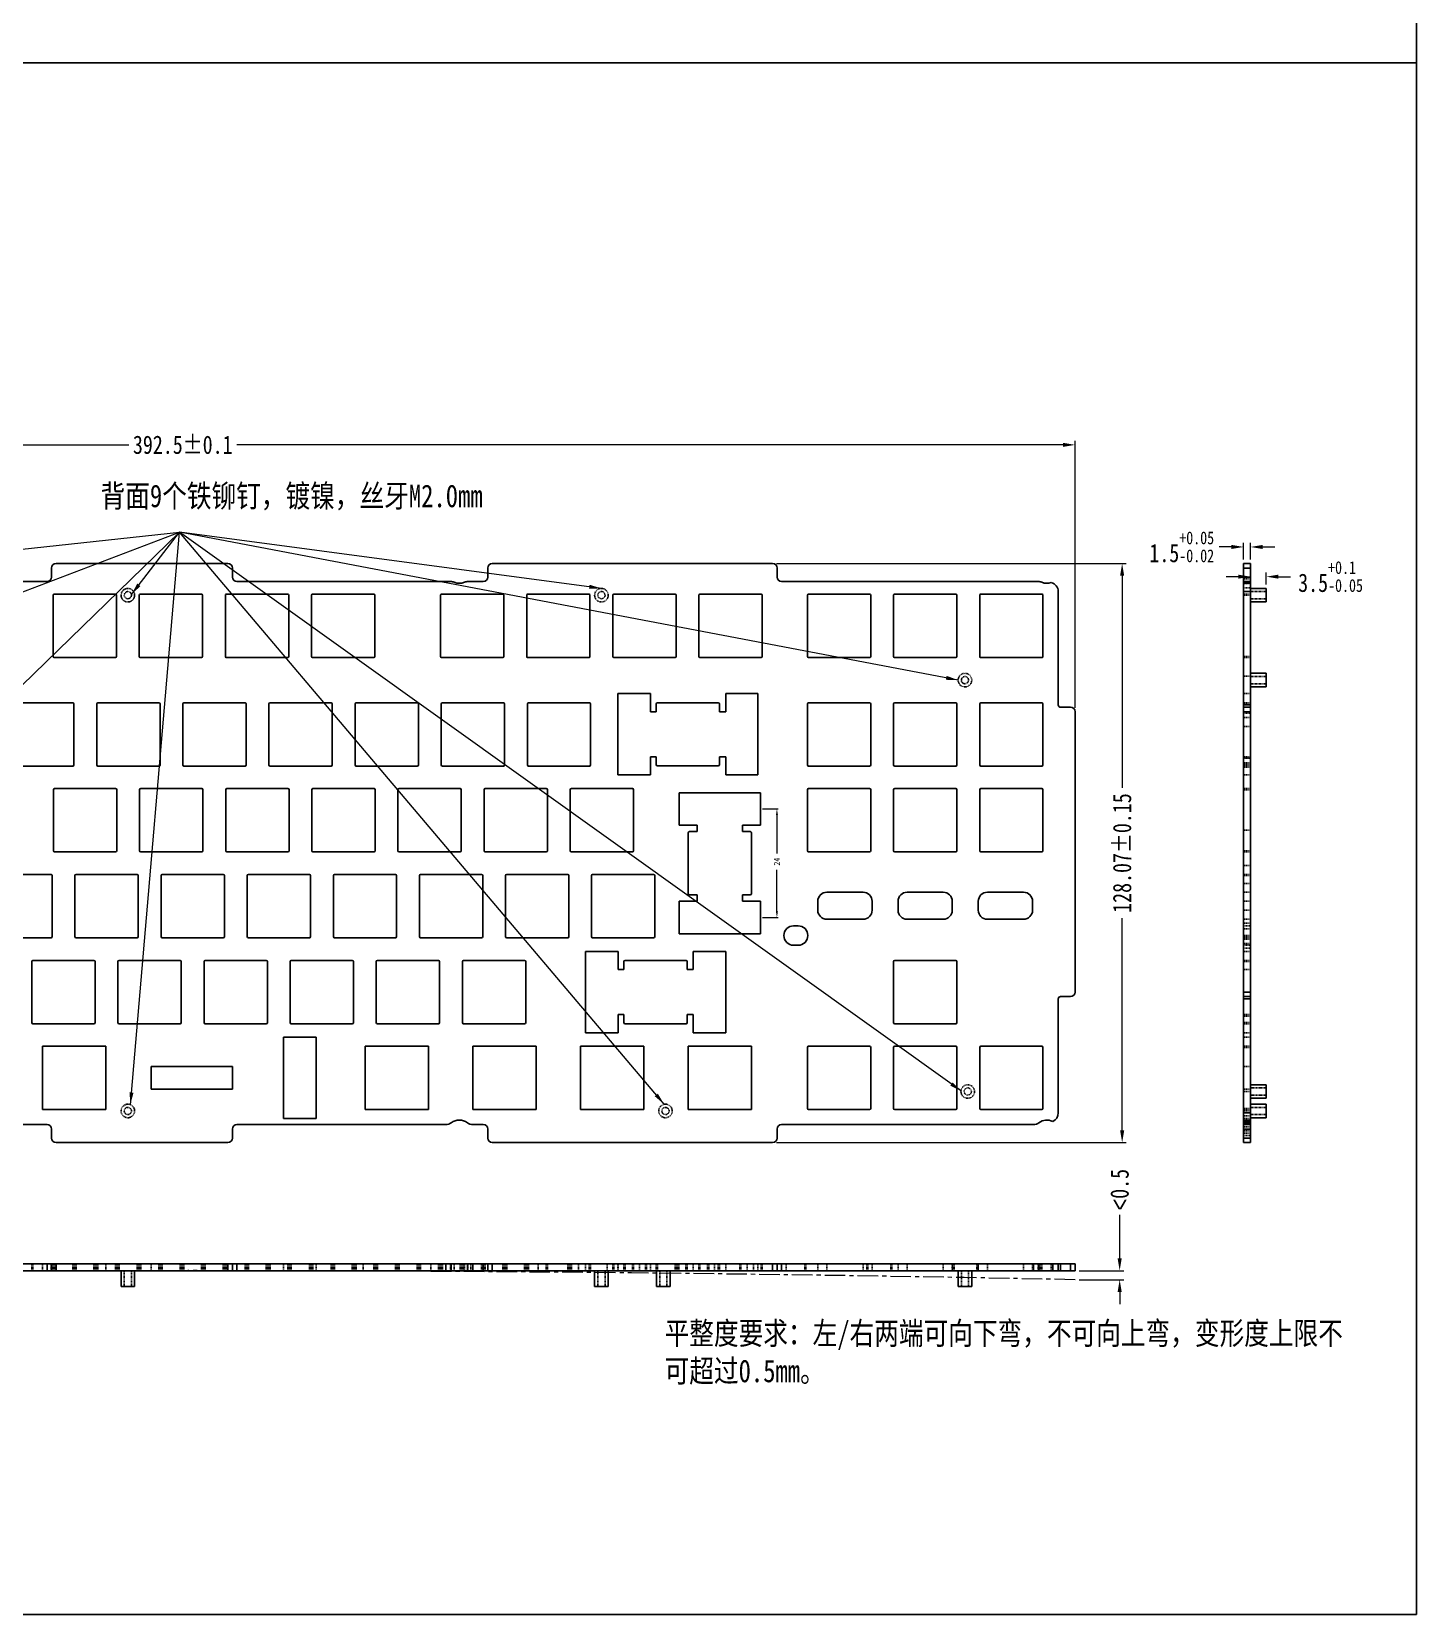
# Model space of a CAD drawing. Header units: inches. Extents: x 465 to 966, y -377 to 309.
# Drawn here: x 651.1 to 957.4, y -376.9 to -26.9 of the extents above; entities that cross this region are included whole.
import ezdxf

# ---------------------------------------------------------------- set-up
doc = ezdxf.new("R2010")
doc.units = ezdxf.units.IN
doc.header["$LTSCALE"] = 1.21
doc.header["$MEASUREMENT"] = 0
doc.header["$PDMODE"] = 3
doc.header["$PDSIZE"] = 0.3125
doc.linetypes.add('CENTER', pattern=[0.6, 0.375, -0.075, 0.075, -0.075])
doc.linetypes.add('HIDDEN', pattern=[0.2, 0.1, -0.1])
doc.layers.get('0').update_dxf_attribs({"linetype": 'CONTINUOUS'})
doc.layers.get('Defpoints').update_dxf_attribs({"linetype": 'CONTINUOUS'})
doc.layers.add('DEFAULT_2', color=8, linetype='HIDDEN')
doc.layers.add('标注尺寸', color=2, linetype='CONTINUOUS')
doc.styles.get("Standard").update_dxf_attribs({"font": 'txt', "width": 0.8})
doc.dimstyles.new('YanXiu', dxfattribs={"dimscale": 1.35, "dimtxt": 3, "dimasz": 2, "dimexe": 0.66, "dimexo": 0.66, "dimgap": 0.66, "dimtad": 0, "dimdsep": 46, "dimtxsty": 'STANDARD', "dimcen": 0, "dimclrd": 3, "dimclre": 6, "dimclrt": 3, "dimazin": 2, "dimtm": 1e-09, "dimtfac": 1, "dimtofl": 0, "dimtmove": 0, "dimatfit": 3, "dimfxl": 1, "dimlwd": 5, "dimlwe": 5, "dimarcsym": 0})

# ---------------------------------------------------------------- blocks, each defined once
blk = doc.blocks.new('*D23')
at = {"color": 3, "lineweight": 5}
for p, q in [((891.81, -298.16), (891.81, -288.48)), ((891.81, -305.56), (891.81, -308.26))]:
    blk.add_line(p, q, dxfattribs=at)
at = {"color": 6, "lineweight": 5}
for p, q in [((882.83, -300.86), (892.7, -300.86)), ((882.83, -302.86), (892.7, -302.86))]:
    blk.add_line(p, q, dxfattribs=at)
at = {"color": 3}
for points in [[(891.36, -298.16), (892.26, -298.16), (891.81, -300.86)], [(891.36, -305.56), (892.26, -305.56), (891.81, -302.86)]]:
    blk.add_solid(points, dxfattribs=at)
at = {"layer": 'Defpoints', "color": 0}
for p in [(881.94, -300.86), (881.94, -302.86), (891.81, -302.86)]:
    blk.add_point(p, dxfattribs=at)
at = {"color": 3, "insert": (891.81, -282.92), "char_height": 4.05, "attachment_point": 5, "rotation": 90}
blk.add_mtext('{\\fVineta BT|b0|i0|c0|p82;<}0.5', dxfattribs=at)
blk = doc.blocks.new('*D22')
at = {"color": 6, "lineweight": 5}
for p, q in [((815.93, -144.47), (893.25, -144.47)), ((815.93, -272.54), (893.25, -272.54))]:
    blk.add_line(p, q, dxfattribs=at)
at = {"color": 3, "lineweight": 5}
for p, q in [((892.36, -147.17), (892.36, -194.11)), ((892.36, -269.84), (892.36, -222.89))]:
    blk.add_line(p, q, dxfattribs=at)
at = {"color": 3}
for points in [[(891.91, -147.17), (892.81, -147.17), (892.36, -144.47)], [(891.91, -269.84), (892.81, -269.84), (892.36, -272.54)]]:
    blk.add_solid(points, dxfattribs=at)
at = {"layer": 'Defpoints', "color": 0}
for p in [(815.04, -144.47), (815.04, -272.54), (892.36, -272.54)]:
    blk.add_point(p, dxfattribs=at)
at = {"color": 3, "insert": (892.36, -208.5), "char_height": 4.05, "attachment_point": 5, "rotation": 90}
blk.add_mtext('128.07%%P0.15', dxfattribs=at)
blk = doc.blocks.new('*D17')
at = {"color": 6, "lineweight": 5}
for p, q in [((920.73, -149.08), (920.73, -146.49)), ((924.23, -149.08), (924.23, -146.49))]:
    blk.add_line(p, q, dxfattribs=at)
at = {"color": 3, "lineweight": 5}
for p, q in [((918.03, -147.38), (915.33, -147.38)), ((926.93, -147.38), (929.63, -147.38))]:
    blk.add_line(p, q, dxfattribs=at)
at = {"color": 3}
for points in [[(918.03, -146.93), (918.03, -147.83), (920.73, -147.38)], [(926.93, -146.93), (926.93, -147.83), (924.23, -147.38)]]:
    blk.add_solid(points, dxfattribs=at)
at = {"layer": 'Defpoints', "color": 0}
for p in [(920.73, -147.38), (920.73, -149.97), (924.23, -149.97)]:
    blk.add_point(p, dxfattribs=at)
at = {"color": 3, "insert": (938.46, -147.38), "char_height": 4.05, "attachment_point": 5}
blk.add_mtext('3.5{\\H0.7x;\\S+0.1^ -0.05;}', dxfattribs=at)
blk = doc.blocks.new('*D18')
at = {"color": 6, "lineweight": 5}
for p, q in [((919.23, -143.58), (919.23, -139.92)), ((920.73, -143.58), (920.73, -139.92))]:
    blk.add_line(p, q, dxfattribs=at)
at = {"color": 3, "lineweight": 5}
for p, q in [((916.53, -140.81), (913.83, -140.81)), ((923.43, -140.81), (926.13, -140.81))]:
    blk.add_line(p, q, dxfattribs=at)
at = {"color": 3}
for points in [[(916.53, -140.36), (916.53, -141.26), (919.23, -140.81)], [(923.43, -140.36), (923.43, -141.26), (920.73, -140.81)]]:
    blk.add_solid(points, dxfattribs=at)
at = {"layer": 'Defpoints', "color": 0}
for p in [(919.23, -140.81), (919.23, -144.47), (920.73, -144.47)]:
    blk.add_point(p, dxfattribs=at)
at = {"color": 3, "insert": (905.54, -140.81), "char_height": 4.05, "attachment_point": 5}
blk.add_mtext('1.5{\\H0.7x;\\S+0.05^ -0.02;}', dxfattribs=at)
blk = doc.blocks.new('*D46')
at = {"color": 3, "lineweight": 5}
for p, q in [((812.78, -198.75), (816.26, -198.75)), ((815.99, -200.1), (815.99, -208.6)), ((815.99, -221.4), (815.99, -212.18)), ((812.78, -222.75), (816.26, -222.75))]:
    blk.add_line(p, q, dxfattribs=at)
at = {"color": 3}
for points in [[(815.77, -200.1), (816.22, -200.1), (815.99, -198.75)], [(815.77, -221.4), (816.22, -221.4), (815.99, -222.75)]]:
    blk.add_solid(points, dxfattribs=at)
at = {"layer": 'Defpoints', "color": 0}
for p in [(812.37, -198.75), (812.37, -222.75), (815.99, -222.75)]:
    blk.add_point(p, dxfattribs=at)
at = {"color": 3, "insert": (815.99, -210.39), "char_height": 1.35, "attachment_point": 5, "rotation": 90}
blk.add_mtext('24', dxfattribs=at)
blk = doc.blocks.new('*D48')
at = {"color": 6, "lineweight": 5}
for p, q in [((489.5, -188.65), (489.5, -117.34)), ((881.94, -176.36), (881.94, -117.34))]:
    blk.add_line(p, q, dxfattribs=at)
at = {"color": 3, "lineweight": 5}
for p, q in [((492.2, -118.23), (672.6, -118.23)), ((879.24, -118.23), (696.52, -118.23))]:
    blk.add_line(p, q, dxfattribs=at)
at = {"color": 3}
for points in [[(492.2, -117.78), (492.2, -118.68), (489.5, -118.23)], [(879.24, -117.78), (879.24, -118.68), (881.94, -118.23)]]:
    blk.add_solid(points, dxfattribs=at)
at = {"layer": 'Defpoints', "color": 0}
for p in [(881.94, -118.23), (881.94, -177.25), (489.5, -189.54)]:
    blk.add_point(p, dxfattribs=at)
at = {"color": 3, "insert": (684.56, -118.23), "char_height": 4.05, "attachment_point": 5}
blk.add_mtext('392.5%%P0.1', dxfattribs=at)

msp = doc.modelspace()

# ---------------------------------------------------------------- linework, layer by layer
at = {"color": 7, "linetype": 'Continuous'}
for p, q in [((655.536, -147.469), (655.536, -145.469)), ((656.536, -144.469), (694.536, -144.469)), ((695.536, -145.469), (695.536, -147.469)), ((752.036, -147.469), (752.036, -145.469)), ((753.036, -144.469), (815.036, -144.469)), ((816.036, -145.469), (816.036, -147.469)), ((919.23, -148.3), (919.23, -144.469)), ((920.73, -144.469), (919.23, -144.469)), ((920.73, -145.469), (919.23, -145.469)), ((920.73, -267.828), (920.73, -144.469)), ((654.536, -148.469), (627.656, -148.469)), ((743.816, -148.469), (696.536, -148.469)), ((751.036, -148.469), (747.656, -148.469)), ((873.816, -148.469), (817.036, -148.469)), ((919.23, -147.469), (920.73, -147.469)), ((919.23, -148.469), (920.73, -148.469)), ((919.23, -272.538), (919.23, -148.474)), ((919.23, -148.623), (920.73, -148.623)), ((920.73, -148.701), (919.23, -148.701)), ((920.73, -149.969), (924.23, -149.969)), ((924.23, -149.969), (924.23, -152.969)), ((655.891, -151.469), (655.891, -165.069)), ((669.691, -151.269), (656.091, -151.269)), ((669.891, -165.069), (669.891, -151.469)), ((674.941, -151.469), (674.941, -165.069)), ((688.741, -151.269), (675.141, -151.269)), ((688.941, -165.069), (688.941, -151.469)), ((693.991, -151.469), (693.991, -165.069)), ((707.791, -151.269), (694.191, -151.269)), ((707.991, -165.069), (707.991, -151.469)), ((713.041, -151.469), (713.041, -165.069)), ((726.841, -151.269), (713.241, -151.269)), ((727.041, -165.069), (727.041, -151.469)), ((741.591, -165.069), (741.591, -151.469)), ((741.791, -151.269), (755.391, -151.269)), ((755.591, -151.469), (755.591, -165.069)), ((760.641, -165.069), (760.641, -151.469)), ((760.841, -151.269), (774.441, -151.269)), ((774.641, -151.469), (774.641, -165.069)), ((779.691, -165.069), (779.691, -151.469)), ((779.891, -151.269), (793.491, -151.269)), ((793.691, -151.469), (793.691, -165.069)), ((798.741, -165.069), (798.741, -151.469)), ((798.941, -151.269), (812.541, -151.269)), ((812.741, -151.469), (812.741, -165.069)), ((822.746, -165.069), (822.746, -151.469)), ((822.946, -151.269), (836.546, -151.269)), ((836.746, -151.469), (836.746, -165.069)), ((841.796, -165.069), (841.796, -151.469)), ((841.996, -151.269), (855.596, -151.269)), ((855.796, -151.469), (855.796, -165.069)), ((860.846, -165.069), (860.846, -151.469)), ((861.046, -151.269), (874.646, -151.269)), ((874.846, -151.469), (874.846, -165.069)), ((878.236, -150.652), (878.236, -175.753)), ((920.73, -150.652), (919.23, -150.652)), ((920.73, -152.969), (924.23, -152.969)), ((656.091, -165.269), (669.691, -165.269)), ((675.141, -165.269), (688.741, -165.269)), ((694.191, -165.269), (707.791, -165.269)), ((713.241, -165.269), (726.841, -165.269)), ((755.391, -165.269), (741.791, -165.269)), ((774.441, -165.269), (760.841, -165.269)), ((793.491, -165.269), (779.891, -165.269)), ((812.541, -165.269), (798.941, -165.269)), ((836.546, -165.269), (822.946, -165.269)), ((855.596, -165.269), (841.996, -165.269)), ((874.646, -165.269), (861.046, -165.269)), ((920.73, -168.753), (924.23, -168.753)), ((924.23, -171.752), (924.23, -168.753)), ((780.807, -173.238), (788.007, -173.238)), ((780.807, -191.238), (780.807, -173.238)), ((788.007, -173.238), (788.007, -177.238)), ((804.661, -173.238), (811.804, -173.238)), ((804.661, -177.238), (804.661, -173.238)), ((811.804, -173.238), (811.804, -191.238)), ((920.73, -171.753), (924.23, -171.753)), ((646.736, -175.253), (660.236, -175.253)), ((660.486, -175.503), (660.486, -189.003)), ((665.536, -189.003), (665.536, -175.503)), ((665.786, -175.253), (679.286, -175.253)), ((679.536, -175.503), (679.536, -189.003)), ((684.586, -189.003), (684.586, -175.503)), ((684.836, -175.253), (698.336, -175.253)), ((698.586, -175.503), (698.586, -189.003)), ((703.636, -189.003), (703.636, -175.503)), ((703.886, -175.253), (717.386, -175.253)), ((717.636, -175.503), (717.636, -189.003)), ((722.686, -189.003), (722.686, -175.503)), ((722.936, -175.253), (736.436, -175.253)), ((736.686, -175.503), (736.686, -189.003)), ((741.736, -189.003), (741.736, -175.503)), ((741.986, -175.253), (755.486, -175.253)), ((755.736, -175.503), (755.736, -189.003)), ((760.786, -189.003), (760.786, -175.503)), ((761.036, -175.253), (774.536, -175.253)), ((774.786, -175.503), (774.786, -189.003)), ((788.007, -177.238), (789.301, -177.238)), ((789.301, -177.238), (789.301, -175.533)), ((789.581, -175.253), (802.991, -175.253)), ((803.271, -175.533), (803.271, -177.238)), ((803.271, -177.238), (804.661, -177.238)), ((822.746, -189.003), (822.746, -175.503)), ((822.996, -175.253), (836.496, -175.253)), ((836.746, -175.503), (836.746, -189.003)), ((841.796, -189.003), (841.796, -175.503)), ((842.046, -175.253), (855.546, -175.253)), ((855.796, -175.503), (855.796, -189.003)), ((860.846, -189.003), (860.846, -175.503)), ((861.096, -175.253), (874.596, -175.253)), ((874.846, -175.503), (874.846, -189.003)), ((878.736, -176.253), (880.936, -176.253)), ((881.936, -177.253), (881.936, -239.253)), ((919.23, -175.753), (920.73, -175.753)), ((920.73, -176.253), (919.23, -176.253)), ((920.73, -177.253), (919.23, -177.253)), ((789.301, -187.238), (788.007, -187.238)), ((788.007, -187.238), (788.007, -191.238)), ((789.301, -188.943), (789.301, -187.238)), ((804.661, -187.238), (803.271, -187.238)), ((803.271, -187.238), (803.271, -188.943)), ((804.661, -191.238), (804.661, -187.238)), ((660.236, -189.253), (646.736, -189.253)), ((679.286, -189.253), (665.786, -189.253)), ((698.336, -189.253), (684.836, -189.253)), ((717.386, -189.253), (703.886, -189.253)), ((736.436, -189.253), (722.936, -189.253)), ((755.486, -189.253), (741.986, -189.253)), ((774.536, -189.253), (761.036, -189.253)), ((788.007, -191.238), (780.807, -191.238)), ((802.991, -189.223), (789.581, -189.223)), ((811.804, -191.238), (804.661, -191.238)), ((836.496, -189.253), (822.996, -189.253)), ((855.546, -189.253), (842.046, -189.253)), ((874.596, -189.253), (861.096, -189.253)), ((655.971, -207.988), (655.971, -194.488)), ((656.221, -194.238), (669.721, -194.238)), ((669.971, -194.488), (669.971, -207.988)), ((675.021, -207.988), (675.021, -194.488)), ((675.271, -194.238), (688.771, -194.238)), ((689.021, -194.488), (689.021, -207.988)), ((694.071, -207.988), (694.071, -194.488)), ((694.321, -194.238), (707.821, -194.238)), ((708.071, -194.488), (708.071, -207.988)), ((713.121, -207.988), (713.121, -194.488)), ((713.371, -194.238), (726.871, -194.238)), ((727.121, -194.488), (727.121, -207.988)), ((732.171, -207.988), (732.171, -194.488)), ((732.421, -194.238), (745.921, -194.238)), ((746.171, -194.488), (746.171, -207.988)), ((751.221, -207.988), (751.221, -194.488)), ((751.471, -194.238), (764.971, -194.238)), ((765.221, -194.488), (765.221, -207.988)), ((770.271, -207.988), (770.271, -194.488)), ((770.521, -194.238), (784.021, -194.238)), ((784.271, -194.488), (784.271, -207.988)), ((822.746, -207.988), (822.746, -194.488)), ((822.996, -194.238), (836.496, -194.238)), ((836.746, -194.488), (836.746, -207.988)), ((841.796, -207.988), (841.796, -194.488)), ((842.046, -194.238), (855.546, -194.238)), ((855.796, -194.488), (855.796, -207.988)), ((860.846, -207.988), (860.846, -194.488)), ((861.096, -194.238), (874.596, -194.238)), ((874.846, -194.488), (874.846, -207.988)), ((669.721, -208.238), (656.221, -208.238)), ((688.771, -208.238), (675.271, -208.238)), ((707.821, -208.238), (694.321, -208.238)), ((726.871, -208.238), (713.371, -208.238)), ((745.921, -208.238), (732.421, -208.238)), ((764.971, -208.238), (751.471, -208.238)), ((784.021, -208.238), (770.521, -208.238)), ((836.496, -208.238), (822.996, -208.238)), ((855.546, -208.238), (842.046, -208.238)), ((874.596, -208.238), (861.096, -208.238)), ((641.921, -213.238), (655.421, -213.238)), ((655.671, -213.488), (655.671, -226.988)), ((660.721, -226.988), (660.721, -213.488)), ((660.971, -213.238), (674.471, -213.238)), ((674.721, -213.488), (674.721, -226.988)), ((679.771, -226.988), (679.771, -213.488)), ((680.021, -213.238), (693.521, -213.238)), ((693.771, -213.488), (693.771, -226.988)), ((698.821, -226.988), (698.821, -213.488)), ((699.071, -213.238), (712.571, -213.238)), ((712.821, -213.488), (712.821, -226.988)), ((717.871, -226.988), (717.871, -213.488)), ((718.121, -213.238), (731.621, -213.238)), ((731.871, -213.488), (731.871, -226.988)), ((736.921, -226.988), (736.921, -213.488)), ((737.171, -213.238), (750.671, -213.238)), ((750.921, -213.488), (750.921, -226.988)), ((755.971, -226.988), (755.971, -213.488)), ((756.221, -213.238), (769.721, -213.238)), ((769.971, -213.488), (769.971, -226.988)), ((825.036, -221.153), (825.036, -219.153)), ((827.036, -217.153), (835.036, -217.153)), ((837.036, -219.153), (837.036, -221.153)), ((842.786, -221.153), (842.786, -219.153)), ((844.786, -217.153), (852.786, -217.153)), ((854.786, -219.153), (854.786, -221.153)), ((860.536, -221.153), (860.536, -219.153)), ((862.536, -217.153), (870.536, -217.153)), ((872.536, -219.153), (872.536, -221.153)), ((835.036, -223.153), (827.036, -223.153)), ((852.786, -223.153), (844.786, -223.153)), ((870.536, -223.153), (862.536, -223.153)), ((655.421, -227.238), (641.921, -227.238)), ((674.471, -227.238), (660.971, -227.238)), ((693.521, -227.238), (680.021, -227.238)), ((712.571, -227.238), (699.071, -227.238)), ((731.621, -227.238), (718.121, -227.238)), ((750.671, -227.238), (737.171, -227.238)), ((769.721, -227.238), (756.221, -227.238)), ((820.686, -224.588), (819.686, -224.588)), ((773.657, -230.238), (780.857, -230.238)), ((773.657, -248.238), (773.657, -230.238)), ((780.857, -230.238), (780.857, -234.238)), ((797.455, -230.238), (804.655, -230.238)), ((797.455, -234.238), (797.455, -230.238)), ((804.655, -230.238), (804.655, -248.238)), ((819.686, -228.888), (820.686, -228.888)), ((651.171, -245.988), (651.171, -232.488)), ((651.421, -232.238), (664.921, -232.238)), ((665.171, -232.488), (665.171, -245.988)), ((670.221, -245.988), (670.221, -232.488)), ((670.471, -232.238), (683.971, -232.238)), ((684.221, -232.488), (684.221, -245.988)), ((689.271, -245.988), (689.271, -232.488)), ((689.521, -232.238), (703.021, -232.238)), ((703.271, -232.488), (703.271, -245.988)), ((708.321, -245.988), (708.321, -232.488)), ((708.571, -232.238), (722.071, -232.238)), ((722.321, -232.488), (722.321, -245.988)), ((727.371, -245.988), (727.371, -232.488)), ((727.621, -232.238), (741.121, -232.238)), ((741.371, -232.488), (741.371, -245.988)), ((746.421, -245.988), (746.421, -232.488)), ((746.671, -232.238), (760.171, -232.238)), ((760.421, -232.488), (760.421, -245.988)), ((780.857, -234.238), (782.161, -234.238)), ((782.161, -234.238), (782.161, -232.488)), ((782.411, -232.238), (795.911, -232.238)), ((796.161, -232.488), (796.161, -234.238)), ((796.161, -234.238), (797.455, -234.238)), ((841.796, -245.988), (841.796, -232.488)), ((842.046, -232.238), (855.546, -232.238)), ((855.796, -232.488), (855.796, -245.988)), ((878.236, -240.753), (878.236, -265.977)), ((880.936, -240.253), (878.736, -240.253)), ((920.73, -239.253), (919.23, -239.253)), ((920.73, -240.253), (919.23, -240.253)), ((920.73, -240.753), (919.23, -240.753)), ((782.161, -244.238), (780.857, -244.238)), ((780.857, -244.238), (780.857, -248.238)), ((782.161, -245.988), (782.161, -244.238)), ((797.455, -244.238), (796.161, -244.238)), ((796.161, -244.238), (796.161, -245.988)), ((797.455, -248.238), (797.455, -244.238)), ((664.921, -246.238), (651.421, -246.238)), ((683.971, -246.238), (670.471, -246.238)), ((703.021, -246.238), (689.521, -246.238)), ((722.071, -246.238), (708.571, -246.238)), ((741.121, -246.238), (727.621, -246.238)), ((760.171, -246.238), (746.671, -246.238)), ((780.857, -248.238), (773.657, -248.238)), ((795.911, -246.238), (782.411, -246.238)), ((804.655, -248.238), (797.455, -248.238)), ((855.546, -246.238), (842.046, -246.238)), ((653.566, -251.238), (667.566, -251.238)), ((653.566, -265.238), (653.566, -251.238)), ((667.566, -251.238), (667.566, -265.238)), ((706.866, -249.238), (714.066, -249.238)), ((706.866, -267.238), (706.866, -249.238)), ((714.066, -249.238), (714.066, -267.238)), ((738.936, -251.238), (724.936, -251.238)), ((724.936, -251.238), (724.936, -265.238)), ((738.936, -265.238), (738.936, -251.238)), ((762.736, -251.238), (748.736, -251.238)), ((748.736, -251.238), (748.736, -265.238)), ((762.736, -265.238), (762.736, -251.238)), ((786.536, -251.238), (772.536, -251.238)), ((772.536, -251.238), (772.536, -265.238)), ((786.536, -265.238), (786.536, -251.238)), ((810.336, -251.238), (796.336, -251.238)), ((796.336, -251.238), (796.336, -265.238)), ((810.336, -265.238), (810.336, -251.238)), ((822.746, -264.988), (822.746, -251.488)), ((822.996, -251.238), (836.496, -251.238)), ((836.746, -251.488), (836.746, -264.988)), ((841.796, -264.988), (841.796, -251.488)), ((842.046, -251.238), (855.546, -251.238)), ((855.796, -251.488), (855.796, -264.988)), ((860.846, -264.988), (860.846, -251.488)), ((861.096, -251.238), (874.596, -251.238)), ((874.846, -251.488), (874.846, -264.988)), ((677.566, -255.738), (695.566, -255.738)), ((677.566, -260.738), (677.566, -255.738)), ((695.566, -255.738), (695.566, -260.738)), ((695.566, -260.738), (677.566, -260.738)), ((924.23, -259.738), (920.73, -259.738)), ((924.23, -262.738), (924.23, -259.738)), ((667.566, -265.238), (653.566, -265.238)), ((724.936, -265.238), (738.936, -265.238)), ((748.736, -265.238), (762.736, -265.238)), ((772.536, -265.238), (786.536, -265.238)), ((796.336, -265.238), (810.336, -265.238)), ((836.496, -265.238), (822.996, -265.238)), ((855.546, -265.238), (842.046, -265.238)), ((874.596, -265.238), (861.096, -265.238)), ((920.73, -265.977), (919.23, -265.977)), ((924.23, -262.738), (920.73, -262.738)), ((920.73, -264.038), (924.23, -264.038)), ((924.23, -264.038), (924.23, -267.038)), ((654.536, -268.538), (628.716, -268.538)), ((742.756, -268.538), (696.536, -268.538)), ((714.066, -267.238), (706.866, -267.238)), ((751.036, -268.538), (748.716, -268.538)), ((872.756, -268.538), (817.036, -268.538)), ((920.73, -267.828), (919.23, -267.828)), ((920.73, -268.144), (919.23, -268.144)), ((920.73, -268.538), (919.23, -268.538)), ((920.73, -267.038), (924.23, -267.038)), ((920.73, -268.144), (920.73, -272.538)), ((655.536, -271.538), (655.536, -269.538)), ((694.536, -272.538), (656.536, -272.538)), ((695.536, -269.538), (695.536, -271.538)), ((752.036, -271.538), (752.036, -269.538)), ((815.036, -272.538), (753.036, -272.538)), ((816.036, -269.538), (816.036, -271.538)), ((920.73, -269.538), (919.23, -269.538)), ((920.73, -271.538), (919.23, -271.538)), ((920.73, -272.538), (919.23, -272.538)), ((489.496, -299.355), (881.936, -299.355)), ((489.496, -300.855), (881.936, -300.855)), ((654.536, -299.355), (654.536, -300.855)), ((655.536, -300.855), (655.536, -299.355)), ((656.536, -300.855), (656.536, -299.355)), ((670.921, -300.855), (670.921, -304.355)), ((673.921, -300.855), (673.921, -304.355)), ((694.536, -300.855), (694.536, -299.355)), ((695.536, -300.855), (695.536, -299.355)), ((696.536, -300.855), (696.536, -299.355)), ((742.756, -300.855), (742.756, -299.355)), ((743.948, -300.855), (743.948, -299.355)), ((747.524, -299.355), (747.524, -300.855)), ((748.716, -299.355), (748.716, -300.855)), ((751.036, -299.355), (751.036, -300.855)), ((752.036, -300.855), (752.036, -299.355)), ((753.036, -300.855), (753.036, -299.355)), ((775.671, -300.855), (775.671, -304.355)), ((778.671, -300.855), (778.671, -304.355)), ((789.371, -300.855), (789.371, -304.355)), ((792.371, -300.855), (792.371, -304.355)), ((815.036, -300.855), (815.036, -299.355)), ((816.036, -300.855), (816.036, -299.355)), ((817.036, -300.855), (817.036, -299.355)), ((856.091, -304.355), (856.091, -300.855)), ((859.091, -304.355), (859.091, -300.855)), ((872.756, -300.855), (872.756, -299.355)), ((873.948, -300.855), (873.948, -299.355)), ((876.993, -300.855), (876.993, -299.355)), ((878.236, -300.855), (878.236, -299.355)), ((878.736, -300.855), (878.736, -299.355)), ((880.936, -300.855), (880.936, -299.355)), ((881.936, -300.855), (881.936, -299.355)), ((673.921, -304.355), (670.921, -304.355)), ((778.671, -304.355), (775.671, -304.355)), ((792.371, -304.355), (789.371, -304.355)), ((856.091, -304.355), (859.091, -304.355))]:
    msp.add_line(p, q, dxfattribs=at)
at = {"color": 6}
for p, q in [((794.375, -195.181), (794.375, -202.324)), ((812.375, -195.181), (794.375, -195.181)), ((812.375, -202.324), (812.375, -195.181)), ((794.375, -202.324), (798.375, -202.324)), ((798.375, -202.324), (798.375, -203.768)), ((808.375, -203.768), (808.375, -202.324)), ((808.375, -202.324), (812.375, -202.324)), ((796.36, -204.048), (796.36, -217.458)), ((798.375, -203.768), (796.64, -203.768)), ((810.08, -203.768), (808.375, -203.768)), ((810.36, -217.458), (810.36, -204.048)), ((774.971, -226.988), (774.971, -213.488)), ((775.221, -213.238), (788.721, -213.238)), ((788.971, -213.488), (788.971, -226.988)), ((794.375, -219.153), (794.375, -226.353)), ((798.375, -219.153), (794.375, -219.153)), ((796.64, -217.738), (798.375, -217.738)), ((798.375, -217.738), (798.375, -219.153)), ((808.375, -219.153), (808.375, -217.738)), ((808.375, -217.738), (810.08, -217.738)), ((812.375, -219.153), (808.375, -219.153)), ((812.375, -226.353), (812.375, -219.153)), ((788.721, -227.238), (775.221, -227.238)), ((794.375, -226.353), (812.375, -226.353))]:
    msp.add_line(p, q, dxfattribs=at)
for points in [[(464.836, 309.419), (957.435, 309.419), (957.435, -33.719), (464.836, -33.719)], [(464.836, -33.716), (957.435, -33.716), (957.435, -376.855), (464.836, -376.855)]]:
    msp.add_lwpolyline(points, close=True)
at = {"color": 7, "linetype": 'Continuous'}
for centre, radius, start, end in [((656.536, -145.469), 1, 90, 180), ((694.536, -145.469), 1, 0, 90), ((753.036, -145.469), 1, 90, 180), ((815.036, -145.469), 1, 0, 90), ((654.536, -147.469), 1, 270, 0), ((696.536, -147.469), 1, 180, 270), ((743.816, -150.469), 2, 67.41783, 90), ((745.736, -145.853), 3, 247.41783, 292.58217), ((747.656, -150.469), 2, 90, 112.58217), ((751.036, -147.469), 1, 270, 0), ((817.036, -147.469), 1, 180, 270), ((873.816, -150.469), 2, 67.41783, 90), ((875.736, -145.853), 3, 247.41783, 288.27156), ((876.236, -150.652), 2, 0, 77.27442), ((656.091, -151.469), 0.2, 90, 180), ((669.691, -151.469), 0.2, 0, 90), ((675.141, -151.469), 0.2, 90, 180), ((688.741, -151.469), 0.2, 0, 90), ((694.191, -151.469), 0.2, 90, 180), ((707.791, -151.469), 0.2, 0, 90), ((713.241, -151.469), 0.2, 90, 180), ((726.841, -151.469), 0.2, 0, 90), ((741.791, -151.469), 0.2, 90, 180), ((755.391, -151.469), 0.2, 0, 90), ((760.841, -151.469), 0.2, 90, 180), ((774.441, -151.469), 0.2, 0, 90), ((779.891, -151.469), 0.2, 90, 180), ((793.491, -151.469), 0.2, 0, 90), ((798.941, -151.469), 0.2, 90, 180), ((812.541, -151.469), 0.2, 0, 90), ((822.946, -151.469), 0.2, 90, 180), ((836.546, -151.469), 0.2, 0, 90), ((841.996, -151.469), 0.2, 90, 180), ((855.596, -151.469), 0.2, 0, 90), ((861.046, -151.469), 0.2, 90, 180), ((874.646, -151.469), 0.2, 0, 90), ((656.091, -165.069), 0.2, 180, 270), ((669.691, -165.069), 0.2, 270, 0), ((675.141, -165.069), 0.2, 180, 270), ((688.741, -165.069), 0.2, 270, 0), ((694.191, -165.069), 0.2, 180, 270), ((707.791, -165.069), 0.2, 270, 0), ((713.241, -165.069), 0.2, 180, 270), ((726.841, -165.069), 0.2, 270, 0), ((741.791, -165.069), 0.2, 180, 270), ((755.391, -165.069), 0.2, 270, 0), ((760.841, -165.069), 0.2, 180, 270), ((774.441, -165.069), 0.2, 270, 0), ((779.891, -165.069), 0.2, 180, 270), ((793.491, -165.069), 0.2, 270, 0), ((798.941, -165.069), 0.2, 180, 270), ((812.541, -165.069), 0.2, 270, 0), ((822.946, -165.069), 0.2, 180, 270), ((836.546, -165.069), 0.2, 270, 0), ((841.996, -165.069), 0.2, 180, 270), ((855.596, -165.069), 0.2, 270, 0), ((861.046, -165.069), 0.2, 180, 270), ((874.646, -165.069), 0.2, 270, 0), ((660.236, -175.503), 0.25, 0, 90), ((665.786, -175.503), 0.25, 90, 180), ((679.286, -175.503), 0.25, 0, 90), ((684.836, -175.503), 0.25, 90, 180), ((698.336, -175.503), 0.25, 0, 90), ((703.886, -175.503), 0.25, 90, 180), ((717.386, -175.503), 0.25, 0, 90), ((722.936, -175.503), 0.25, 90, 180), ((736.436, -175.503), 0.25, 0, 90), ((741.986, -175.503), 0.25, 90, 180), ((755.486, -175.503), 0.25, 0, 90), ((761.036, -175.503), 0.25, 90, 180), ((774.536, -175.503), 0.25, 0, 90), ((789.581, -175.533), 0.28, 90, 180), ((802.991, -175.533), 0.28, 0, 90), ((822.996, -175.503), 0.25, 90, 180), ((836.496, -175.503), 0.25, 0, 90), ((842.046, -175.503), 0.25, 90, 180), ((855.546, -175.503), 0.25, 0, 90), ((861.096, -175.503), 0.25, 90, 180), ((874.596, -175.503), 0.25, 0, 90), ((878.736, -175.753), 0.5, 180, 270), ((880.936, -177.253), 1, 0, 90), ((789.581, -188.943), 0.28, 180, 270), ((802.991, -188.943), 0.28, 270, 0), ((660.236, -189.003), 0.25, 270, 0), ((665.786, -189.003), 0.25, 180, 270), ((679.286, -189.003), 0.25, 270, 360), ((684.836, -189.003), 0.25, 180, 270), ((698.336, -189.003), 0.25, 270, 0), ((703.886, -189.003), 0.25, 180, 270), ((717.386, -189.003), 0.25, 270, 0), ((722.936, -189.003), 0.25, 180, 270), ((736.436, -189.003), 0.25, 270, 0), ((741.986, -189.003), 0.25, 180, 270), ((755.486, -189.003), 0.25, 270, 0), ((761.036, -189.003), 0.25, 180, 270), ((774.536, -189.003), 0.25, 270, 0), ((822.996, -189.003), 0.25, 180, 270), ((836.496, -189.003), 0.25, 270, 360), ((842.046, -189.003), 0.25, 180, 270), ((855.546, -189.003), 0.25, 270, 0), ((861.096, -189.003), 0.25, 180, 270), ((874.596, -189.003), 0.25, 270, 0), ((656.221, -194.488), 0.25, 90, 180), ((669.721, -194.488), 0.25, 0, 90), ((675.271, -194.488), 0.25, 90, 180), ((688.771, -194.488), 0.25, 0, 90), ((694.321, -194.488), 0.25, 90, 180), ((707.821, -194.488), 0.25, 0, 90), ((713.371, -194.488), 0.25, 90, 180), ((726.871, -194.488), 0.25, 0, 90), ((732.421, -194.488), 0.25, 90, 180), ((745.921, -194.488), 0.25, 0, 90), ((751.471, -194.488), 0.25, 90, 180), ((764.971, -194.488), 0.25, 0, 90), ((770.521, -194.488), 0.25, 90, 180), ((784.021, -194.488), 0.25, 0, 90), ((822.996, -194.488), 0.25, 90, 180), ((836.496, -194.488), 0.25, 0, 90), ((842.046, -194.488), 0.25, 90, 180), ((855.546, -194.488), 0.25, 0, 90), ((861.096, -194.488), 0.25, 90, 180), ((874.596, -194.488), 0.25, 0, 90), ((656.221, -207.988), 0.25, 180, 270), ((669.721, -207.988), 0.25, 270, 0), ((675.271, -207.988), 0.25, 180, 270), ((688.771, -207.988), 0.25, 270, 0), ((694.321, -207.988), 0.25, 180, 270), ((707.821, -207.988), 0.25, 270, 0), ((713.371, -207.988), 0.25, 180, 270), ((726.871, -207.988), 0.25, 270, 0), ((732.421, -207.988), 0.25, 180, 270), ((745.921, -207.988), 0.25, 270, 0), ((751.471, -207.988), 0.25, 180, 270), ((764.971, -207.988), 0.25, 270, 0), ((770.521, -207.988), 0.25, 180, 270), ((784.021, -207.988), 0.25, 270, 0), ((822.996, -207.988), 0.25, 180, 270), ((836.496, -207.988), 0.25, 270, 360), ((842.046, -207.988), 0.25, 180, 270), ((855.546, -207.988), 0.25, 270, 0), ((861.096, -207.988), 0.25, 180, 270), ((874.596, -207.988), 0.25, 270, 0), ((655.421, -213.488), 0.25, 0, 90), ((660.971, -213.488), 0.25, 90, 180), ((674.471, -213.488), 0.25, 0, 90), ((680.021, -213.488), 0.25, 90, 180), ((693.521, -213.488), 0.25, 0, 90), ((699.071, -213.488), 0.25, 90, 180), ((712.571, -213.488), 0.25, 0, 90), ((718.121, -213.488), 0.25, 90, 180), ((731.621, -213.488), 0.25, 0, 90), ((737.171, -213.488), 0.25, 90, 180), ((750.671, -213.488), 0.25, 0, 90), ((756.221, -213.488), 0.25, 90, 180), ((769.721, -213.488), 0.25, 0, 90), ((827.036, -219.153), 2, 90, 180), ((835.036, -219.153), 2, 0, 90), ((844.786, -219.153), 2, 90, 180), ((852.786, -219.153), 2, 0, 90), ((862.536, -219.153), 2, 90, 180), ((870.536, -219.153), 2, 0, 90), ((827.036, -221.153), 2, 180, 270), ((835.036, -221.153), 2, 270, 0), ((844.786, -221.153), 2, 180, 270), ((852.786, -221.153), 2, 270, 0), ((862.536, -221.153), 2, 180, 270), ((870.536, -221.153), 2, 270, 0), ((655.421, -226.988), 0.25, 270, 0), ((660.971, -226.988), 0.25, 180, 270), ((674.471, -226.988), 0.25, 270, 0), ((680.021, -226.988), 0.25, 180, 270), ((693.521, -226.988), 0.25, 270, 0), ((699.071, -226.988), 0.25, 180, 270), ((712.571, -226.988), 0.25, 270, 0), ((718.121, -226.988), 0.25, 180, 270), ((731.621, -226.988), 0.25, 270, 0), ((737.171, -226.988), 0.25, 180, 270), ((750.671, -226.988), 0.25, 270, 0), ((756.221, -226.988), 0.25, 180, 270), ((769.721, -226.988), 0.25, 270, 0), ((819.686, -226.738), 2.15, 90, 270), ((820.686, -226.738), 2.15, 270, 90), ((651.421, -232.488), 0.25, 90, 180), ((664.921, -232.488), 0.25, 0, 90), ((670.471, -232.488), 0.25, 90, 180), ((683.971, -232.488), 0.25, 0, 90), ((689.521, -232.488), 0.25, 90, 180), ((703.021, -232.488), 0.25, 0, 90), ((708.571, -232.488), 0.25, 90, 180), ((722.071, -232.488), 0.25, 0, 90), ((727.621, -232.488), 0.25, 90, 180), ((741.121, -232.488), 0.25, 0, 90), ((746.671, -232.488), 0.25, 90, 180), ((760.171, -232.488), 0.25, 0, 90), ((782.411, -232.488), 0.25, 90, 180), ((795.911, -232.488), 0.25, 0, 90), ((842.046, -232.488), 0.25, 90, 180), ((855.546, -232.488), 0.25, 0, 90), ((878.736, -240.753), 0.5, 90, 180), ((880.936, -239.253), 1, 270, 0), ((651.421, -245.988), 0.25, 180, 270), ((664.921, -245.988), 0.25, 270, 0), ((670.471, -245.988), 0.25, 180, 270), ((683.971, -245.988), 0.25, 270, 0), ((689.521, -245.988), 0.25, 180, 270), ((703.021, -245.988), 0.25, 270, 0), ((708.571, -245.988), 0.25, 180, 270), ((722.071, -245.988), 0.25, 270, 0), ((727.621, -245.988), 0.25, 180, 270), ((741.121, -245.988), 0.25, 270, 0), ((746.671, -245.988), 0.25, 180, 270), ((760.171, -245.988), 0.25, 270, 0), ((782.411, -245.988), 0.25, 180, 270), ((795.911, -245.988), 0.25, 270, 0), ((842.046, -245.988), 0.25, 180, 270), ((855.546, -245.988), 0.25, 270, 0), ((822.996, -251.488), 0.25, 90, 180), ((836.496, -251.488), 0.25, 0, 90), ((842.046, -251.488), 0.25, 90, 180), ((855.546, -251.488), 0.25, 0, 90), ((861.096, -251.488), 0.25, 90, 180), ((874.596, -251.488), 0.25, 0, 90), ((822.996, -264.988), 0.25, 180, 270), ((836.496, -264.988), 0.25, 270, 0), ((842.046, -264.988), 0.25, 180, 270), ((855.546, -264.988), 0.25, 270, 0), ((861.096, -264.988), 0.25, 180, 270), ((874.596, -264.988), 0.25, 270, 0), ((876.236, -265.977), 2, 292.23294, 0), ((654.536, -269.538), 1, 0, 90), ((696.536, -269.538), 1, 90, 180), ((742.756, -266.538), 2, 270, 306.58246), ((745.736, -270.553), 3, 53.41754, 126.58246), ((748.716, -266.538), 2, 233.41754, 270), ((751.036, -269.538), 1, 0, 90), ((817.036, -269.538), 1, 90, 180), ((872.756, -266.538), 2, 270, 306.58246), ((875.736, -270.553), 3, 65.23387, 126.58246), ((656.536, -271.538), 1, 180, 270), ((694.536, -271.538), 1, 270, 0), ((753.036, -271.538), 1, 180, 270), ((815.036, -271.538), 1, 270, 0)]:
    msp.add_arc(centre, radius, start, end, dxfattribs=at)
at = {"color": 6}
for centre, radius, start, end in [((796.64, -204.048), 0.28, 90, 180), ((810.08, -204.048), 0.28, 360, 90), ((775.221, -213.488), 0.25, 90, 180), ((788.721, -213.488), 0.25, 0, 90), ((796.64, -217.458), 0.28, 180, 270), ((810.08, -217.458), 0.28, 270, 0), ((775.221, -226.988), 0.25, 180, 270), ((788.721, -226.988), 0.25, 270, 0)]:
    msp.add_arc(centre, radius, start, end, dxfattribs=at)
at = {"color": 1, "linetype": 'CENTER', "lineweight": 5, "ltscale": 10}
msp.add_arc((685.709, -9892.838), 9591.99, 88.8278039, 91.1721961, dxfattribs=at)
at = {"layer": 'DEFAULT_2', "color": 8, "linetype": 'HIDDEN'}
for p, q in [((920.73, -147.869), (919.23, -147.869)), ((919.23, -148.474), (919.23, -148.3)), ((919.23, -148.853), (920.73, -148.853)), ((920.73, -148.869), (919.23, -148.869)), ((919.23, -149.869), (920.73, -149.869)), ((920.73, -151.269), (919.23, -151.269)), ((920.73, -151.469), (919.23, -151.469)), ((920.73, -150.669), (924.23, -150.669)), ((920.73, -152.269), (924.23, -152.269)), ((920.73, -165.069), (919.23, -165.069)), ((920.73, -165.088), (919.23, -165.088)), ((920.73, -165.269), (919.23, -165.269)), ((920.73, -169.388), (919.23, -169.388)), ((920.73, -169.453), (924.23, -169.453)), ((920.73, -171.053), (924.23, -171.053)), ((920.73, -173.238), (919.23, -173.238)), ((920.73, -175.253), (919.23, -175.253)), ((920.73, -175.503), (919.23, -175.503)), ((920.73, -175.533), (919.23, -175.533)), ((920.73, -177.238), (919.23, -177.238)), ((919.23, -177.538), (920.73, -177.538)), ((920.73, -178.538), (919.23, -178.538)), ((920.73, -180.538), (919.23, -180.538)), ((920.73, -187.238), (919.23, -187.238)), ((920.73, -187.408), (919.23, -187.408)), ((919.23, -187.538), (920.73, -187.538)), ((920.73, -188.538), (919.23, -188.538)), ((920.73, -188.943), (919.23, -188.943)), ((920.73, -189.003), (919.23, -189.003)), ((920.73, -189.223), (919.23, -189.223)), ((920.73, -189.253), (919.23, -189.253)), ((920.73, -189.538), (919.23, -189.538)), ((920.73, -191.238), (919.23, -191.238)), ((920.73, -194.238), (919.23, -194.238)), ((920.73, -194.253), (919.23, -194.253)), ((920.73, -194.488), (919.23, -194.488)), ((920.73, -194.503), (919.23, -194.503)), ((920.73, -203.408), (919.23, -203.408)), ((920.73, -207.988), (919.23, -207.988)), ((920.73, -208.008), (919.23, -208.008)), ((920.73, -208.238), (919.23, -208.238)), ((920.73, -208.253), (919.23, -208.253)), ((920.73, -211.223), (919.23, -211.223)), ((920.73, -213.238), (919.23, -213.238)), ((920.73, -213.488), (919.23, -213.488)), ((920.73, -215.223), (919.23, -215.223)), ((920.73, -217.153), (919.23, -217.153)), ((920.73, -219.153), (919.23, -219.153)), ((920.73, -221.153), (919.23, -221.153)), ((920.73, -223.153), (919.23, -223.153)), ((920.73, -224.008), (919.23, -224.008)), ((919.23, -224.588), (920.73, -224.588)), ((920.73, -225.223), (919.23, -225.223)), ((920.73, -226.723), (919.23, -226.723)), ((920.73, -226.988), (919.23, -226.988)), ((920.73, -227.238), (919.23, -227.238)), ((920.73, -227.538), (919.23, -227.538)), ((920.73, -228.538), (919.23, -228.538)), ((920.73, -228.608), (919.23, -228.608)), ((919.23, -228.888), (920.73, -228.888)), ((919.23, -229.538), (920.73, -229.538)), ((920.73, -230.238), (919.23, -230.238)), ((920.73, -232.238), (919.23, -232.238)), ((920.73, -232.488), (919.23, -232.488)), ((920.73, -234.238), (919.23, -234.238)), ((920.73, -244.238), (919.23, -244.238)), ((920.73, -244.608), (919.23, -244.608)), ((920.73, -245.988), (919.23, -245.988)), ((920.73, -246.238), (919.23, -246.238)), ((920.73, -248.238), (919.23, -248.238)), ((920.73, -249.208), (919.23, -249.208)), ((920.73, -249.238), (919.23, -249.238)), ((920.73, -251.238), (919.23, -251.238)), ((920.73, -251.488), (919.23, -251.488)), ((920.73, -255.738), (919.23, -255.738)), ((920.73, -260.738), (919.23, -260.738)), ((920.73, -261.238), (919.23, -261.238)), ((924.23, -260.438), (920.73, -260.438)), ((924.23, -262.038), (920.73, -262.038)), ((920.73, -264.988), (919.23, -264.988)), ((920.73, -265.208), (919.23, -265.208)), ((920.73, -265.238), (919.23, -265.238)), ((920.73, -265.538), (919.23, -265.538)), ((920.73, -264.738), (924.23, -264.738)), ((920.73, -266.638), (919.23, -266.638)), ((920.73, -267.238), (919.23, -267.238)), ((919.23, -267.553), (920.73, -267.553)), ((920.73, -267.638), (919.23, -267.638)), ((920.73, -269.038), (919.23, -269.038)), ((920.73, -266.338), (924.23, -266.338)), ((920.73, -268.144), (920.73, -267.828)), ((920.73, -269.938), (919.23, -269.938)), ((920.73, -270.438), (919.23, -270.438)), ((919.23, -270.938), (920.73, -270.938)), ((651.171, -299.355), (651.171, -300.855)), ((651.421, -299.355), (651.421, -300.855)), ((653.566, -299.355), (653.566, -300.855)), ((655.421, -299.355), (655.421, -300.855)), ((655.671, -299.355), (655.671, -300.855)), ((655.891, -299.355), (655.891, -300.855)), ((655.971, -299.355), (655.971, -300.855)), ((656.091, -299.355), (656.091, -300.855)), ((656.221, -299.355), (656.221, -300.855)), ((660.236, -299.355), (660.236, -300.855)), ((660.486, -299.355), (660.486, -300.855)), ((660.721, -299.355), (660.721, -300.855)), ((660.971, -299.355), (660.971, -300.855)), ((664.921, -299.355), (664.921, -300.855)), ((665.171, -299.355), (665.171, -300.855)), ((665.536, -299.355), (665.536, -300.855)), ((665.786, -299.355), (665.786, -300.855)), ((667.566, -299.355), (667.566, -300.855)), ((669.691, -299.355), (669.691, -300.855)), ((669.721, -299.355), (669.721, -300.855)), ((669.891, -299.355), (669.891, -300.855)), ((669.971, -299.355), (669.971, -300.855)), ((670.221, -299.355), (670.221, -300.855)), ((670.471, -299.355), (670.471, -300.855)), ((671.621, -300.855), (671.621, -304.355)), ((673.221, -300.855), (673.221, -304.355)), ((674.471, -299.355), (674.471, -300.855)), ((674.721, -299.355), (674.721, -300.855)), ((674.941, -299.355), (674.941, -300.855)), ((675.021, -299.355), (675.021, -300.855)), ((675.141, -299.355), (675.141, -300.855)), ((675.271, -299.355), (675.271, -300.855)), ((677.566, -300.855), (677.566, -299.355)), ((679.286, -299.355), (679.286, -300.855)), ((679.536, -299.355), (679.536, -300.855)), ((679.771, -299.355), (679.771, -300.855)), ((680.021, -299.355), (680.021, -300.855)), ((683.971, -299.355), (683.971, -300.855)), ((684.221, -299.355), (684.221, -300.855)), ((684.586, -299.355), (684.586, -300.855)), ((684.836, -299.355), (684.836, -300.855)), ((688.741, -299.355), (688.741, -300.855)), ((688.771, -299.355), (688.771, -300.855)), ((688.941, -299.355), (688.941, -300.855)), ((689.021, -299.355), (689.021, -300.855)), ((689.271, -299.355), (689.271, -300.855)), ((689.521, -299.355), (689.521, -300.855)), ((693.521, -299.355), (693.521, -300.855)), ((693.771, -299.355), (693.771, -300.855)), ((693.991, -299.355), (693.991, -300.855)), ((694.071, -299.355), (694.071, -300.855)), ((694.191, -299.355), (694.191, -300.855)), ((694.321, -299.355), (694.321, -300.855)), ((695.566, -300.855), (695.566, -299.355)), ((698.336, -299.355), (698.336, -300.855)), ((698.586, -299.355), (698.586, -300.855)), ((698.821, -299.355), (698.821, -300.855)), ((699.071, -299.355), (699.071, -300.855)), ((703.021, -299.355), (703.021, -300.855)), ((703.271, -299.355), (703.271, -300.855)), ((703.636, -299.355), (703.636, -300.855)), ((703.886, -299.355), (703.886, -300.855)), ((706.866, -300.855), (706.866, -299.355)), ((707.791, -299.355), (707.791, -300.855)), ((707.821, -299.355), (707.821, -300.855)), ((707.991, -299.355), (707.991, -300.855)), ((708.071, -299.355), (708.071, -300.855)), ((708.321, -299.355), (708.321, -300.855)), ((708.571, -299.355), (708.571, -300.855)), ((712.571, -299.355), (712.571, -300.855)), ((712.821, -299.355), (712.821, -300.855)), ((713.041, -299.355), (713.041, -300.855)), ((713.121, -299.355), (713.121, -300.855)), ((713.241, -299.355), (713.241, -300.855)), ((713.371, -299.355), (713.371, -300.855)), ((714.066, -300.855), (714.066, -299.355)), ((717.386, -299.355), (717.386, -300.855)), ((717.636, -299.355), (717.636, -300.855)), ((717.871, -299.355), (717.871, -300.855)), ((718.121, -299.355), (718.121, -300.855)), ((722.071, -299.355), (722.071, -300.855)), ((722.321, -299.355), (722.321, -300.855)), ((722.686, -299.355), (722.686, -300.855)), ((722.936, -299.355), (722.936, -300.855)), ((724.471, -299.355), (724.471, -300.855)), ((726.841, -299.355), (726.841, -300.855)), ((726.871, -299.355), (726.871, -300.855)), ((727.041, -299.355), (727.041, -300.855)), ((727.121, -299.355), (727.121, -300.855)), ((727.371, -299.355), (727.371, -300.855)), ((727.621, -299.355), (727.621, -300.855)), ((731.621, -299.355), (731.621, -300.855)), ((731.871, -299.355), (731.871, -300.855)), ((732.171, -299.355), (732.171, -300.855)), ((732.421, -299.355), (732.421, -300.855)), ((736.436, -299.355), (736.436, -300.855)), ((736.686, -299.355), (736.686, -300.855)), ((736.921, -299.355), (736.921, -300.855)), ((737.171, -299.355), (737.171, -300.855)), ((739.402, -299.355), (739.402, -300.855)), ((741.121, -299.355), (741.121, -300.855)), ((741.371, -299.355), (741.371, -300.855)), ((741.591, -299.355), (741.591, -300.855)), ((741.736, -299.355), (741.736, -300.855)), ((741.791, -299.355), (741.791, -300.855)), ((741.986, -299.355), (741.986, -300.855)), ((743.816, -299.355), (743.816, -300.855)), ((744.584, -299.355), (744.584, -300.855)), ((745.921, -299.355), (745.921, -300.855)), ((746.171, -299.355), (746.171, -300.855)), ((746.421, -299.355), (746.421, -300.855)), ((746.671, -299.355), (746.671, -300.855)), ((746.888, -300.855), (746.888, -299.355)), ((747.656, -300.855), (747.656, -299.355)), ((748.271, -299.355), (748.271, -300.855)), ((750.671, -299.355), (750.671, -300.855)), ((750.921, -299.355), (750.921, -300.855)), ((751.221, -299.355), (751.221, -300.855)), ((751.471, -299.355), (751.471, -300.855)), ((755.391, -299.355), (755.391, -300.855)), ((755.486, -299.355), (755.486, -300.855)), ((755.591, -299.355), (755.591, -300.855)), ((755.736, -299.355), (755.736, -300.855)), ((755.971, -299.355), (755.971, -300.855)), ((756.221, -299.355), (756.221, -300.855)), ((760.171, -299.355), (760.171, -300.855)), ((760.421, -299.355), (760.421, -300.855)), ((760.641, -299.355), (760.641, -300.855)), ((760.786, -299.355), (760.786, -300.855)), ((760.841, -299.355), (760.841, -300.855)), ((761.036, -299.355), (761.036, -300.855)), ((763.202, -299.355), (763.202, -300.855)), ((764.971, -299.355), (764.971, -300.855)), ((765.221, -299.355), (765.221, -300.855)), ((769.721, -299.355), (769.721, -300.855)), ((769.971, -299.355), (769.971, -300.855)), ((770.271, -299.355), (770.271, -300.855)), ((770.521, -299.355), (770.521, -300.855)), ((772.071, -299.355), (772.071, -300.855)), ((773.657, -300.855), (773.657, -299.355)), ((774.441, -299.355), (774.441, -300.855)), ((774.536, -299.355), (774.536, -300.855)), ((774.641, -299.355), (774.641, -300.855)), ((774.786, -299.355), (774.786, -300.855)), ((776.371, -300.855), (776.371, -304.355)), ((777.971, -300.855), (777.971, -304.355)), ((778.407, -300.855), (778.407, -299.355)), ((779.691, -299.355), (779.691, -300.855)), ((779.891, -299.355), (779.891, -300.855)), ((780.807, -300.855), (780.807, -299.355)), ((780.857, -300.855), (780.857, -299.355)), ((782.161, -299.355), (782.161, -300.855)), ((782.411, -299.355), (782.411, -300.855)), ((784.021, -299.355), (784.021, -300.855)), ((784.271, -299.355), (784.271, -300.855)), ((785.607, -300.855), (785.607, -299.355)), ((786.911, -299.355), (786.911, -300.855)), ((787.002, -299.355), (787.002, -300.855)), ((787.161, -299.355), (787.161, -300.855)), ((788.007, -300.855), (788.007, -299.355)), ((789.301, -299.355), (789.301, -300.855)), ((789.581, -299.355), (789.581, -300.855)), ((790.071, -300.855), (790.071, -304.355)), ((791.671, -300.855), (791.671, -304.355)), ((793.491, -299.355), (793.491, -300.855)), ((793.691, -299.355), (793.691, -300.855)), ((794.021, -299.355), (794.021, -300.855)), ((794.271, -299.355), (794.271, -300.855)), ((795.871, -299.355), (795.871, -300.855)), ((795.911, -299.355), (795.911, -300.855)), ((796.161, -299.355), (796.161, -300.855)), ((797.455, -300.855), (797.455, -299.355)), ((798.741, -299.355), (798.741, -300.855)), ((798.941, -299.355), (798.941, -300.855)), ((800.661, -299.355), (800.661, -300.855)), ((800.911, -299.355), (800.911, -300.855)), ((802.205, -300.855), (802.205, -299.355)), ((802.991, -299.355), (802.991, -300.855)), ((803.271, -299.355), (803.271, -300.855)), ((804.655, -300.855), (804.655, -299.355)), ((807.771, -299.355), (807.771, -300.855)), ((808.021, -299.355), (808.021, -300.855)), ((809.405, -300.855), (809.405, -299.355)), ((810.802, -299.355), (810.802, -300.855)), ((811.804, -300.855), (811.804, -299.355)), ((812.541, -299.355), (812.541, -300.855)), ((812.741, -299.355), (812.741, -300.855)), ((818.036, -300.855), (818.036, -299.355)), ((822.136, -299.355), (822.136, -300.855)), ((822.336, -299.355), (822.336, -300.855)), ((822.386, -299.355), (822.386, -300.855)), ((825.036, -300.855), (825.036, -299.355)), ((827.036, -300.855), (827.036, -299.355)), ((835.036, -300.855), (835.036, -299.355)), ((835.886, -299.355), (835.886, -300.855)), ((835.936, -299.355), (835.936, -300.855)), ((836.136, -299.355), (836.136, -300.855)), ((837.036, -300.855), (837.036, -299.355)), ((841.186, -299.355), (841.186, -300.855)), ((841.386, -299.355), (841.386, -300.855)), ((841.436, -299.355), (841.436, -300.855)), ((842.786, -300.855), (842.786, -299.355)), ((844.786, -300.855), (844.786, -299.355)), ((852.786, -300.855), (852.786, -299.355)), ((854.786, -300.855), (854.786, -299.355)), ((854.936, -299.355), (854.936, -300.855)), ((854.986, -299.355), (854.986, -300.855)), ((855.186, -299.355), (855.186, -300.855)), ((856.79, -304.355), (856.79, -300.855)), ((858.39, -304.355), (858.39, -300.855)), ((860.236, -299.355), (860.236, -300.855)), ((860.436, -299.355), (860.436, -300.855)), ((860.486, -299.355), (860.486, -300.855)), ((860.536, -300.855), (860.536, -299.355)), ((862.536, -300.855), (862.536, -299.355)), ((870.536, -300.855), (870.536, -299.355)), ((872.536, -300.855), (872.536, -299.355)), ((873.816, -299.355), (873.816, -300.855)), ((873.986, -299.355), (873.986, -300.855)), ((874.036, -299.355), (874.036, -300.855)), ((874.236, -299.355), (874.236, -300.855)), ((874.584, -299.355), (874.584, -300.855)), ((876.677, -300.855), (876.677, -299.355))]:
    msp.add_line(p, q, dxfattribs=at)
for centre, radius in [((672.421, -151.469), 1.5), ((777.171, -151.469), 1.5), ((672.421, -151.469), 0.8), ((777.171, -151.469), 0.8), ((857.59, -170.253), 1.5), ((857.59, -170.253), 0.8), ((858.201, -261.238), 1.5), ((858.201, -261.238), 0.8), ((672.421, -265.538), 1.5), ((672.421, -265.538), 0.8), ((672.421, -265.538), 0.8), ((791.336, -265.538), 1.5), ((791.336, -265.538), 0.8)]:
    msp.add_circle(centre, radius, dxfattribs=at)

# ---------------------------------------------------------------- texts
at = {"insert": (666.381, -127.014), "char_height": 5, "width": 96.87667, "attachment_point": 1}
msp.add_mtext('{\\fSimSun|b0|i0|c134|p2;\\C1;背面9个铁铆钉，镀镍，丝牙M2.0mm}', dxfattribs=at)
at = {"layer": '标注尺寸', "color": 1, "insert": (791.147, -312.184), "char_height": 5, "width": 151.39759, "attachment_point": 1}
msp.add_mtext('{\\fSimSun|b1|i0|c134|p2;平整度要求：左/右两端可向下弯，不可向上弯，变形度上限不可超过0.5mm。}', dxfattribs=at)

# ---------------------------------------------------------------- dimensions: what is measured, and where the dimension line sits
for base, p1, p2, text, picture, middle in [((881.936, -118.231), (489.496, -189.538), (881.936, -177.253), '392.5%%P0.1', '*D48', (684.558, -118.231)), ((920.73, -147.38), (924.23, -149.969), (920.73, -149.969), '<>{\\H0.7x;\\S+0.1^ -0.05;}', '*D17', (938.459, -147.38))]:
    dim = msp.add_linear_dim(base=base, p1=p1, p2=p2, text=text, dimstyle='YanXiu')
    dim.commit()
    dim.dimension.update_dxf_attribs({"geometry": picture, "text_midpoint": middle, "dimtype": 160})
dim = msp.add_linear_dim(base=(919.23, -140.807), p1=(920.73, -144.469), p2=(919.23, -144.469), text='<>{\\H0.7x;\\S+0.05^ -0.02;}', dimstyle='YanXiu')
dim.commit()
dim.dimension.update_dxf_attribs({"geometry": '*D18', "text_midpoint": (905.541, -140.807)})
for base, p1, p2, text, picture, middle in [((892.36, -272.538), (815.036, -144.469), (815.036, -272.538), '<>%%P0.15', '*D22', (892.36, -208.503)), ((891.809, -302.855), (881.936, -300.855), (881.936, -302.855), '{\\fVineta BT|b0|i0|c0|p82;<}0.5', '*D23', (891.809, -282.918))]:
    dim = msp.add_linear_dim(base=base, p1=p1, p2=p2, angle=90, text=text, dimstyle='YanXiu')
    dim.commit()
    dim.dimension.update_dxf_attribs({"geometry": picture, "text_midpoint": middle, "dimtype": 160})
dim = msp.add_linear_dim(base=(815.995, -222.753), p1=(812.375, -198.753), p2=(812.375, -222.753), angle=90, dimstyle='YanXiu', override={"dimtxt": 1, "dimasz": 1, "dimexe": 0.2, "dimexo": 0.3, "dimclre": 3})
dim.commit()
dim.dimension.update_dxf_attribs({"geometry": '*D46', "text_midpoint": (815.995, -210.387), "dimtype": 160})

# ---------------------------------------------------------------- leaders
for points in [[(504.04, -205.993), (683.822, -137.536)], [(552.986, -264.752), (683.822, -137.536)], [(561.711, -150.704), (683.822, -137.536)], [(672.986, -264.148), (683.822, -137.536)], [(673.208, -151.326), (683.822, -137.536)], [(856.09, -170.253), (683.822, -137.536)], [(791.05, -264.048), (683.822, -137.536)], [(856.795, -261.161), (683.822, -137.536)], [(777.171, -149.969), (683.822, -137.536)]]:
    msp.add_leader(points, dimstyle='YanXiu', override={"dimgap": 0.66, "dimtad": 0})

doc.saveas('drawing.dxf')
